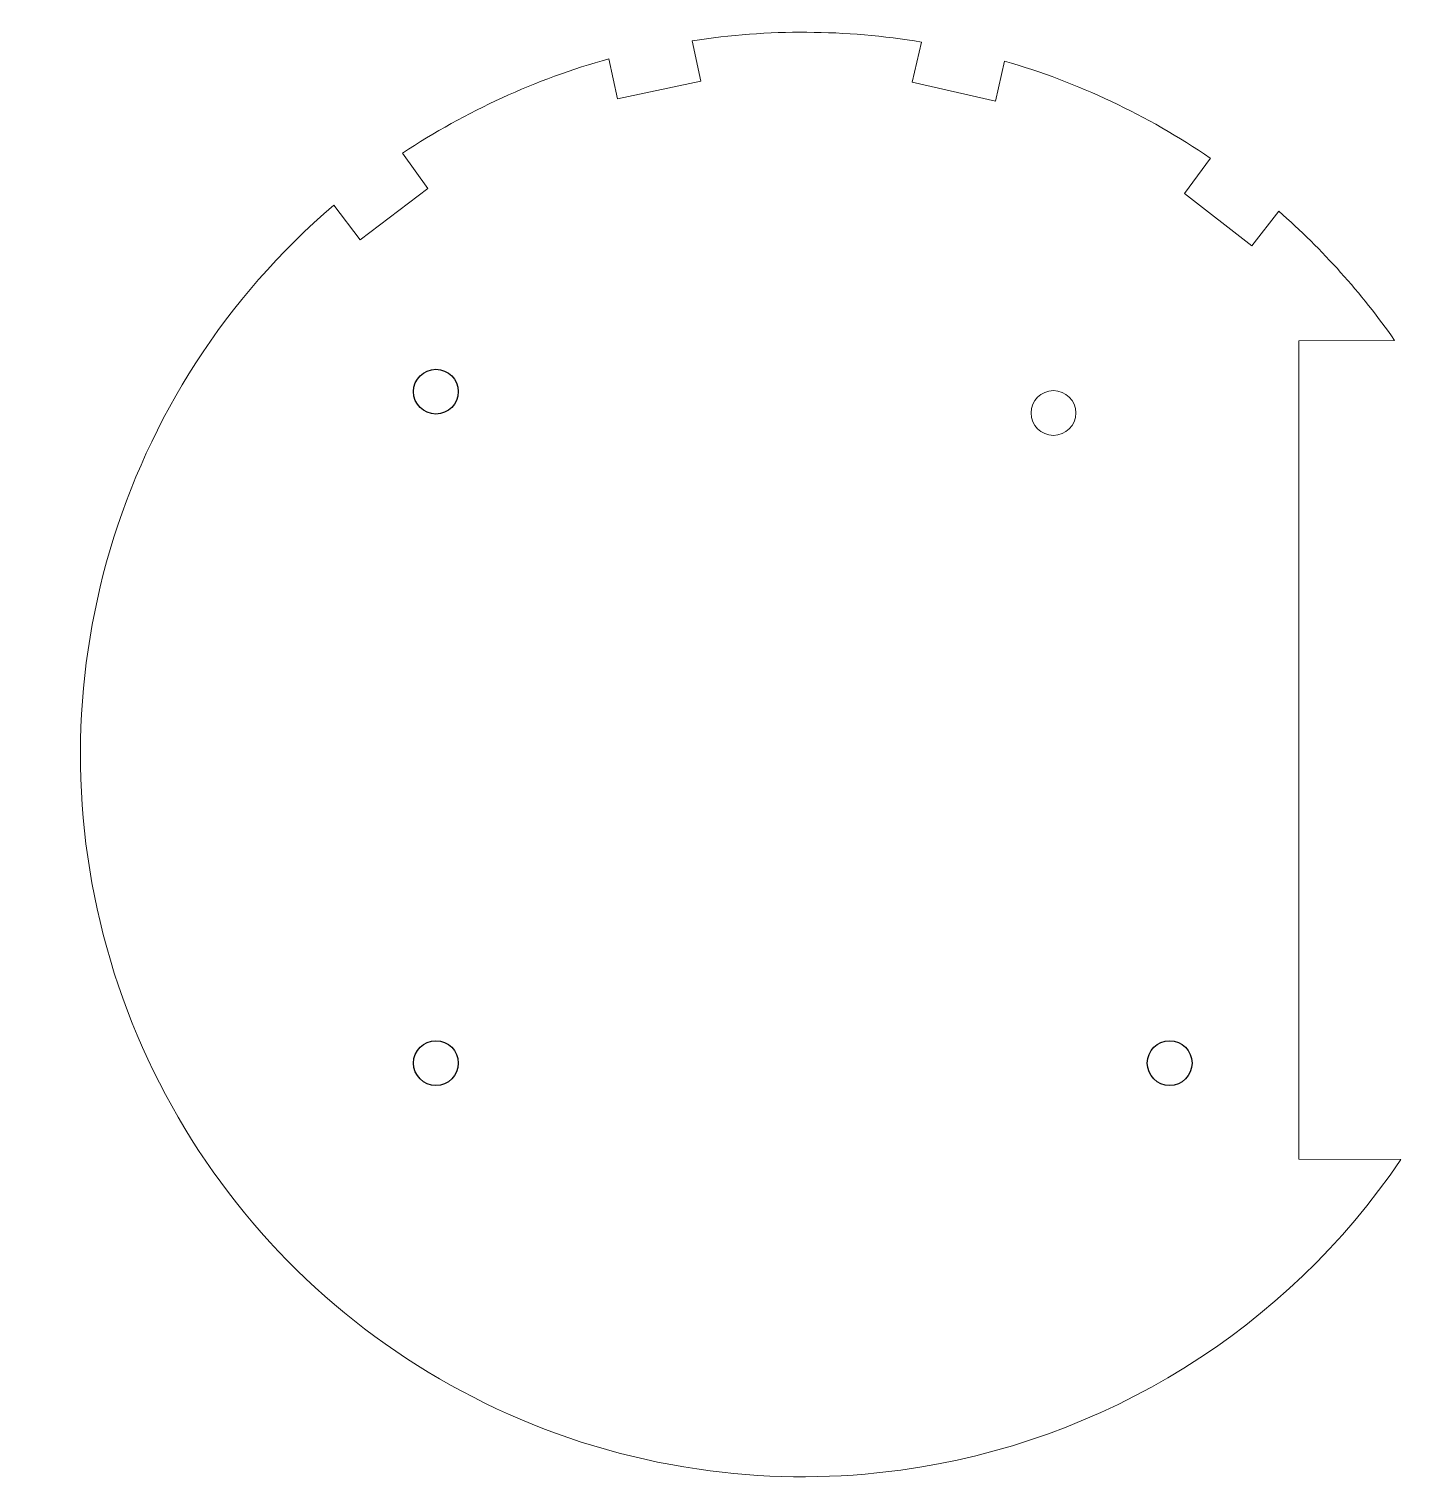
# Model space of a CAD drawing. Header units: millimetres. Extents: x 13.9 to 78.3, y 6.2 to 74.3.
import ezdxf

# ---------------------------------------------------------------- set-up
doc = ezdxf.new("R2010")
doc.units = ezdxf.units.MM
doc.header["$MEASUREMENT"] = 0

msp = doc.modelspace()

# ---------------------------------------------------------------- linework, layer by layer
at = {"color": 0, "linetype": 'Continuous', "lineweight": 0, "extrusion": (0, 0, -1)}
for p, q in [((45.003, 73.702), (45.405, 71.811)), ((55.329, 71.764), (55.762, 73.64)), ((41.492, 70.979), (41.093, 72.857)), ((59.662, 72.751), (59.227, 70.864)), ((45.405, 71.811), (41.492, 70.979)), ((59.227, 70.864), (55.329, 71.764)), ((31.411, 68.423), (32.598, 66.766)), ((68.104, 66.534), (69.314, 68.192)), ((32.598, 66.766), (29.42, 64.363)), ((71.256, 64.071), (68.104, 66.534)), ((29.42, 64.363), (28.19, 65.99)), ((72.529, 65.7), (71.256, 64.071)), ((73.463, 59.615), (77.962, 59.642)), ((73.463, 21.213), (73.463, 59.615)), ((78.26, 21.201), (73.463, 21.213))]:
    msp.add_line(p, q, dxfattribs=at)
for centre in [(32.975, 57.234, 12.201), (32.975, 25.721, 12.201), (67.407, 25.721, 9.701)]:
    msp.add_circle(centre, 1.05)
for centre, radius, start, end in [((-50.19, 40.236), 33.866, 81.18994, 99.4704), ((-50.181, 40.225), 33.874, 56.35036, 74.43757), ((-50.203, 40.228), 33.87, 106.21673, 124.3495), ((-50.192, 40.204), 33.896, 277.36796, 49.52782), ((-50.223, 40.229), 33.857, 131.21121, 145.01533), ((-61.953, 56.234), 1.05, 0, 180), ((-61.953, 56.234), 1.05, 180, 0), ((-50.192, 40.204), 33.896, 214.0992, 262.21226), ((-50.192, 40.204), 33.896, 262.21226, 277.36796)]:
    msp.add_arc(centre, radius, start, end, dxfattribs=at)

doc.saveas('drawing.dxf')
